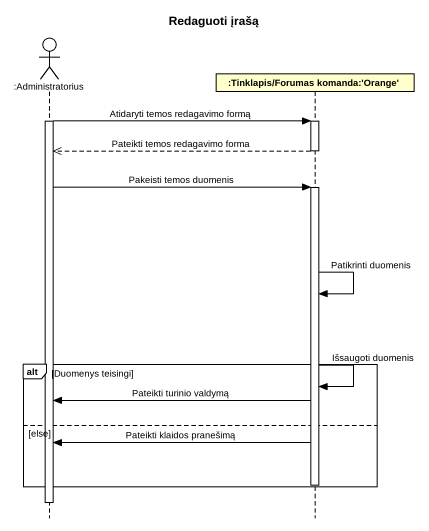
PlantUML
@startuml
title Redaguoti įrašą
hide footbox
actor ":Administratorius" as Administratorius
participant ":Tinklapis/Forumas komanda:'Orange'" as Tinklapis_Forumas_komanda

activate Administratorius
Administratorius -> Tinklapis_Forumas_komanda : Atidaryti temos redagavimo formą
activate Tinklapis_Forumas_komanda
Tinklapis_Forumas_komanda -->> Administratorius : Pateikti temos redagavimo forma
deactivate Tinklapis_Forumas_komanda
Administratorius -> Tinklapis_Forumas_komanda : Pakeisti temos duomenis
activate Tinklapis_Forumas_komanda
Tinklapis_Forumas_komanda -> Tinklapis_Forumas_komanda : Patikrinti duomenis
alt Duomenys teisingi
  Tinklapis_Forumas_komanda -> Tinklapis_Forumas_komanda : Išsaugoti duomenis
  Tinklapis_Forumas_komanda -> Administratorius : Pateikti turinio valdymą
else else
  Tinklapis_Forumas_komanda -> Administratorius : Pateikti klaidos pranešimą
  deactivate Tinklapis_Forumas_komanda
end
deactivate Administratorius
@enduml
